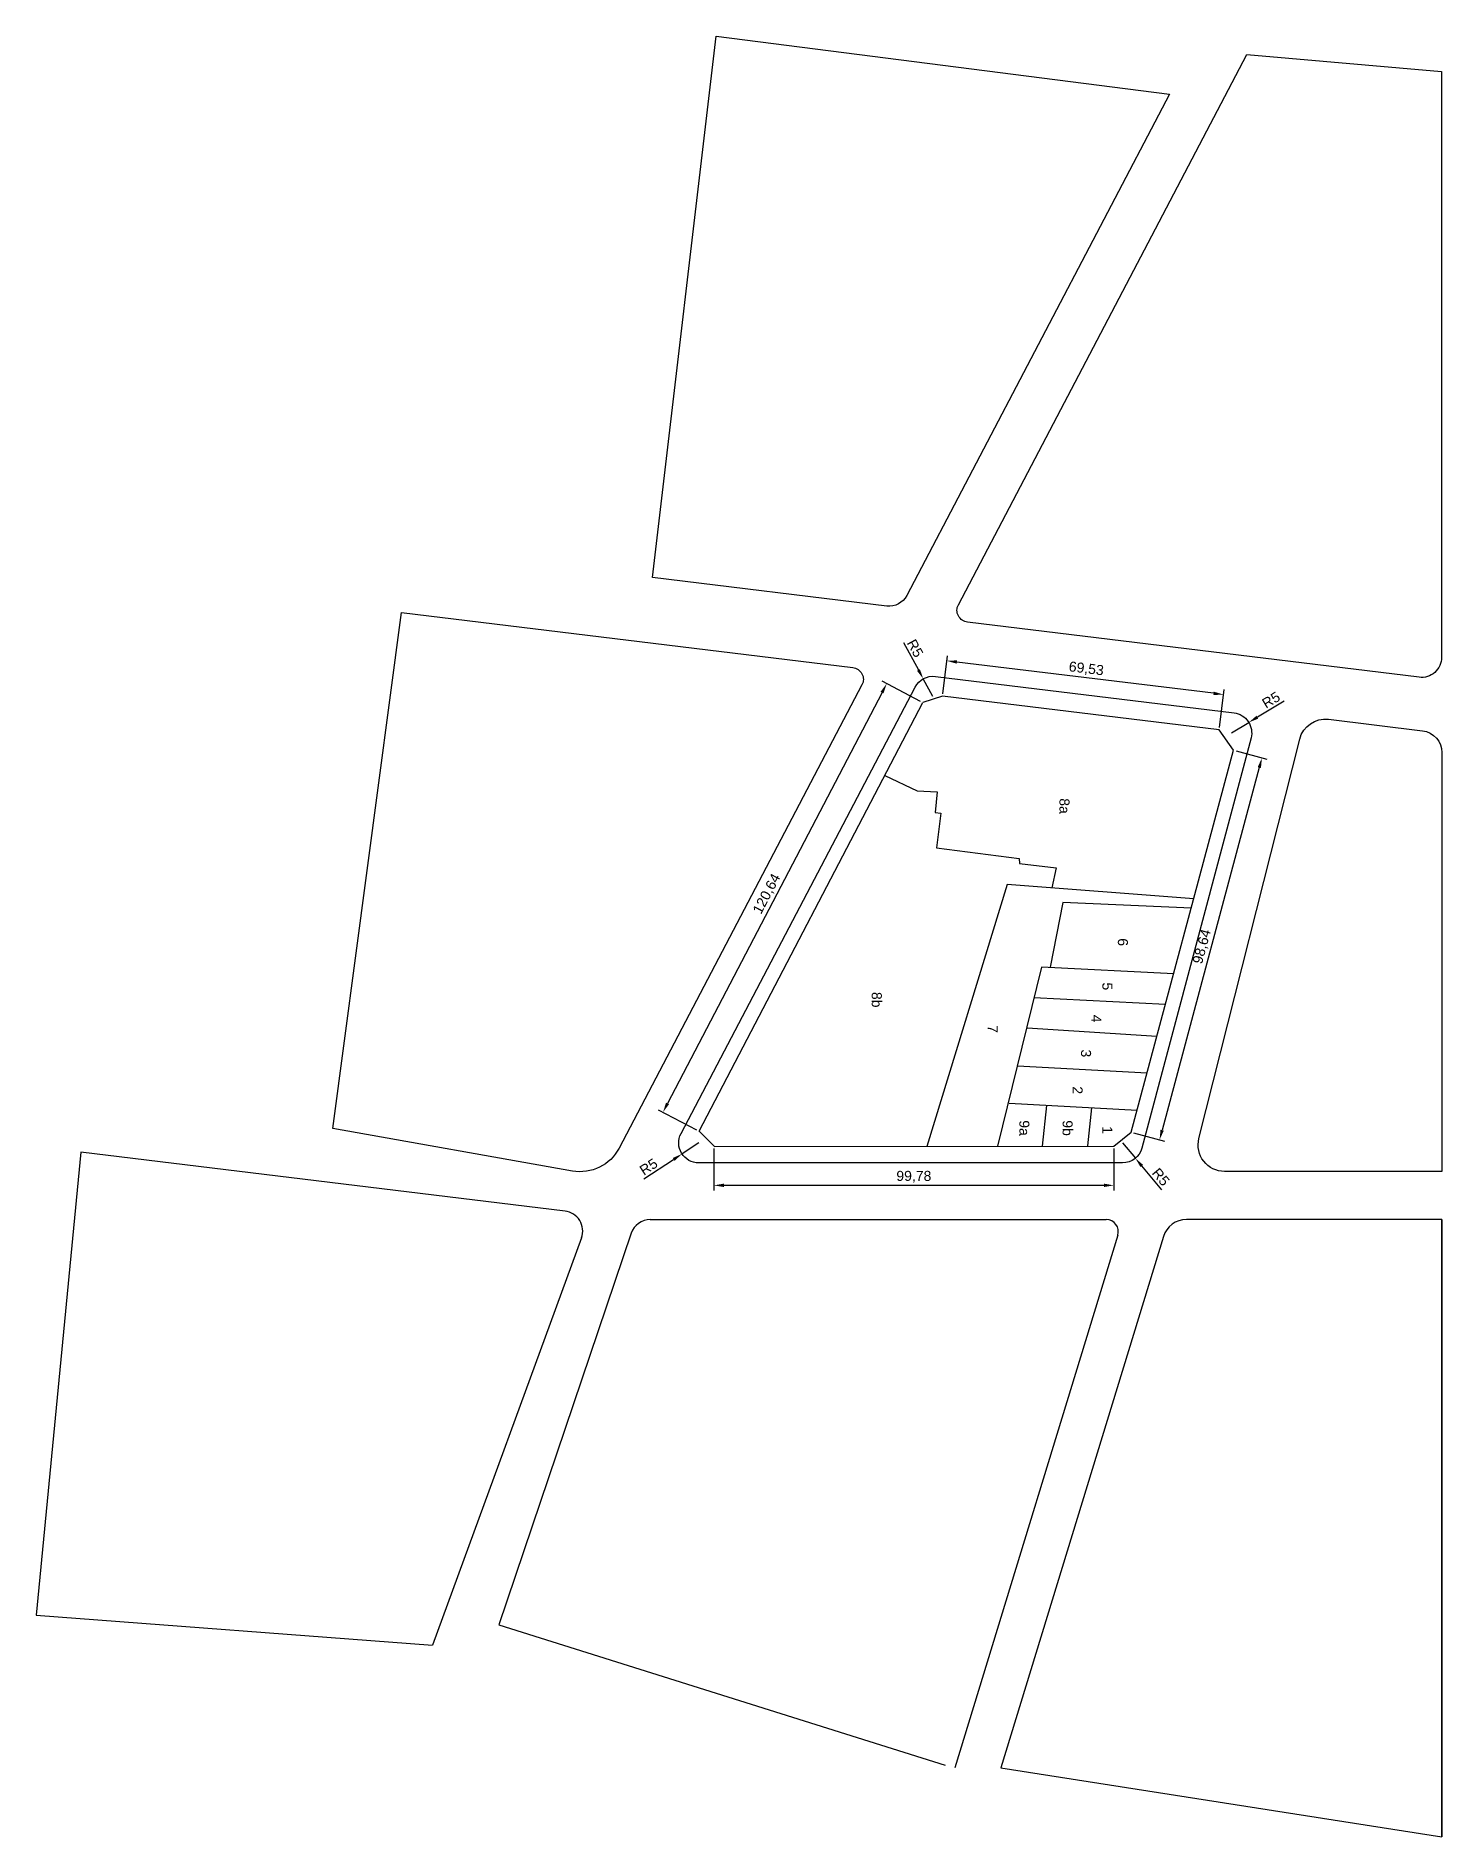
# Model space of a CAD drawing. Header units: millimetres. Extents: x 372945 to 373296, y 6171512 to 6171962.
import ezdxf

# ---------------------------------------------------------------- set-up
doc = ezdxf.new("R2010")
doc.units = ezdxf.units.MM
doc.styles.get("Standard").update_dxf_attribs({"font": 'arial.ttf'})
doc.dimstyles.new('ISO-25', dxfattribs={"dimtxt": 2.5, "dimasz": 2.5, "dimexe": 1.25, "dimexo": 0.625, "dimtad": 1, "dimtxsty": 'Standard', "dimcen": 2.5, "dimadec": 0, "dimazin": 0, "dimtfac": 1, "dimtmove": 0, "dimatfit": 3, "dimfxl": 1, "dimarcsym": 0})

# ---------------------------------------------------------------- blocks, each defined once
blk = doc.blocks.new('*D1')
at = {"color": 0, "lineweight": -2, "transparency": 16777216}
for p, q in [((373216.07, 6171685.49), (373219.28, 6171681.65)), ((373225.87, 6171673.74), (373220.88, 6171679.73))]:
    blk.add_line(p, q, dxfattribs=at)
at = {"color": 0, "transparency": 16777216}
blk.add_solid([(373221.2, 6171680), (373220.56, 6171679.46), (373219.28, 6171681.65)], dxfattribs=at)
at = {"layer": 'Defpoints', "color": 0, "transparency": 16777216}
for p in [(373216.07, 6171685.49), (373219.28, 6171681.65)]:
    blk.add_point(p, dxfattribs=at)
at = {"color": 0, "transparency": 16777216, "insert": (373225.63, 6171676.99), "char_height": 2.5, "attachment_point": 5, "rotation": 309.8354}
blk.add_mtext('R5', dxfattribs=at)
blk = doc.blocks.new('*D2')
at = {"color": 0, "lineweight": -2, "transparency": 16777216}
for p, q in [((373110.37, 6171685.49), (373106.2, 6171682.74)), ((373096.69, 6171676.49), (373104.11, 6171681.37))]:
    blk.add_line(p, q, dxfattribs=at)
at = {"color": 0, "transparency": 16777216}
blk.add_solid([(373103.88, 6171681.72), (373104.33, 6171681.02), (373106.2, 6171682.74)], dxfattribs=at)
at = {"layer": 'Defpoints', "color": 0, "transparency": 16777216}
for p in [(373106.2, 6171682.74), (373110.37, 6171685.49)]:
    blk.add_point(p, dxfattribs=at)
at = {"color": 0, "transparency": 16777216, "insert": (373097.86, 6171679.53), "char_height": 2.5, "attachment_point": 5, "rotation": 33.3157}
blk.add_mtext('R5', dxfattribs=at)
blk = doc.blocks.new('*D3')
at = {"color": 0, "lineweight": -2, "transparency": 16777216}
for p, q in [((373161.41, 6171810.28), (373165.17, 6171803.45)), ((373168.79, 6171796.88), (373166.37, 6171801.26))]:
    blk.add_line(p, q, dxfattribs=at)
at = {"color": 0, "transparency": 16777216}
blk.add_solid([(373165.53, 6171803.65), (373164.8, 6171803.25), (373166.37, 6171801.26)], dxfattribs=at)
at = {"layer": 'Defpoints', "color": 0, "transparency": 16777216}
for p in [(373166.37, 6171801.26), (373168.79, 6171796.88)]:
    blk.add_point(p, dxfattribs=at)
at = {"color": 0, "transparency": 16777216, "insert": (373164.35, 6171808.87), "char_height": 2.5, "attachment_point": 5, "rotation": 298.8229}
blk.add_mtext('R5', dxfattribs=at)
blk = doc.blocks.new('*D4')
at = {"color": 0, "lineweight": -2, "transparency": 16777216}
for p, q in [((373256.38, 6171795.71), (373249.71, 6171791.67)), ((373243.29, 6171787.79), (373247.57, 6171790.38))]:
    blk.add_line(p, q, dxfattribs=at)
at = {"color": 0, "transparency": 16777216}
blk.add_solid([(373249.49, 6171792.03), (373249.92, 6171791.32), (373247.57, 6171790.38)], dxfattribs=at)
at = {"layer": 'Defpoints', "color": 0, "transparency": 16777216}
for p in [(373247.57, 6171790.38), (373243.29, 6171787.79)]:
    blk.add_point(p, dxfattribs=at)
at = {"color": 0, "transparency": 16777216, "insert": (373253.13, 6171795.96), "char_height": 2.5, "attachment_point": 5, "rotation": 31.1806}
blk.add_mtext('R5', dxfattribs=at)
blk = doc.blocks.new('*D8')
at = {"color": 0, "lineweight": -2, "transparency": 16777216}
for p, q in [((373244.39, 6171783.25), (373252.05, 6171781.2)), ((373250.19, 6171779.11), (373225.96, 6171688.66)), ((373218.85, 6171687.97), (373226.52, 6171685.92))]:
    blk.add_line(p, q, dxfattribs=at)
at = {"color": 0, "transparency": 16777216}
for points in [[(373249.79, 6171779.22), (373250.6, 6171779), (373250.84, 6171781.52)], [(373225.55, 6171688.77), (373226.36, 6171688.55), (373225.31, 6171686.24)]]:
    blk.add_solid(points, dxfattribs=at)
at = {"layer": 'Defpoints', "color": 0, "transparency": 16777216}
for p in [(373243.78, 6171783.41), (373218.25, 6171688.14), (373225.31, 6171686.24)]:
    blk.add_point(p, dxfattribs=at)
at = {"color": 0, "transparency": 16777216, "insert": (373236.02, 6171734.43), "char_height": 2.5, "attachment_point": 5, "rotation": 74.9985}
blk.add_mtext('98,64', dxfattribs=at)
blk = doc.blocks.new('*D9')
at = {"color": 0, "lineweight": -2, "transparency": 16777216}
for p, q in [((373171.25, 6171797.54), (373172.4, 6171806.98)), ((373238.79, 6171797.63), (373174.73, 6171805.44)), ((373240.27, 6171789.13), (373241.42, 6171798.56))]:
    blk.add_line(p, q, dxfattribs=at)
at = {"color": 0, "transparency": 16777216}
for points in [[(373174.79, 6171805.85), (373174.68, 6171805.03), (373172.25, 6171805.74)], [(373238.84, 6171798.04), (373238.74, 6171797.21), (373241.27, 6171797.32)]]:
    blk.add_solid(points, dxfattribs=at)
at = {"layer": 'Defpoints', "color": 0, "transparency": 16777216}
for p in [(373172.25, 6171805.74), (373171.18, 6171796.92), (373240.2, 6171788.5)]:
    blk.add_point(p, dxfattribs=at)
at = {"color": 0, "transparency": 16777216, "insert": (373207.02, 6171803.64), "char_height": 2.5, "attachment_point": 5, "rotation": 353.0462}
blk.add_mtext('69,53', dxfattribs=at)
blk = doc.blocks.new('*D10')
at = {"color": 0, "lineweight": -2, "transparency": 16777216}
for p, q in [((373114.13, 6171684.09), (373114.13, 6171673.65)), ((373213.91, 6171684.09), (373213.91, 6171673.65)), ((373211.41, 6171674.9), (373116.63, 6171674.9))]:
    blk.add_line(p, q, dxfattribs=at)
at = {"color": 0, "transparency": 16777216}
for points in [[(373116.63, 6171675.32), (373116.63, 6171674.48), (373114.13, 6171674.9)], [(373211.41, 6171675.32), (373211.41, 6171674.48), (373213.91, 6171674.9)]]:
    blk.add_solid(points, dxfattribs=at)
at = {"layer": 'Defpoints', "color": 0, "transparency": 16777216}
for p in [(373114.13, 6171684.71), (373213.91, 6171684.71), (373114.13, 6171674.9)]:
    blk.add_point(p, dxfattribs=at)
at = {"color": 0, "transparency": 16777216, "insert": (373164.02, 6171677.03), "char_height": 2.5, "attachment_point": 5}
blk.add_mtext('99,78', dxfattribs=at)
blk = doc.blocks.new('*D11')
at = {"color": 0, "lineweight": -2, "transparency": 16777216}
for p, q in [((373165.72, 6171795.63), (373156.14, 6171800.63)), ((373156.09, 6171797.84), (373102.58, 6171695.32)), ((373109.9, 6171688.68), (373100.32, 6171693.68))]:
    blk.add_line(p, q, dxfattribs=at)
at = {"color": 0, "transparency": 16777216}
for points in [[(373155.72, 6171798.03), (373156.46, 6171797.64), (373157.25, 6171800.05)], [(373102.21, 6171695.51), (373102.95, 6171695.13), (373101.43, 6171693.1)]]:
    blk.add_solid(points, dxfattribs=at)
at = {"layer": 'Defpoints', "color": 0, "transparency": 16777216}
for p in [(373166.28, 6171795.34), (373101.43, 6171693.1), (373110.46, 6171688.39)]:
    blk.add_point(p, dxfattribs=at)
at = {"color": 0, "transparency": 16777216, "insert": (373127.45, 6171747.56), "char_height": 2.5, "attachment_point": 5, "rotation": 62.439}
blk.add_mtext('120,64', dxfattribs=at)

msp = doc.modelspace()

# ---------------------------------------------------------------- linework, layer by layer
for p, q in [((373110.457, 6171688.391), (373166.277, 6171795.341)), ((373171.177, 6171796.923), (373166.277, 6171795.341)), ((373240.196, 6171788.505), (373171.177, 6171796.923)), ((373243.783, 6171783.414), (373240.196, 6171788.505)), ((373218.251, 6171688.136), (373243.783, 6171783.414)), ((373156.753, 6171777.094), (373164.823, 6171773.322)), ((373164.823, 6171773.322), (373169.856, 6171773.072)), ((373169.856, 6171773.072), (373169.325, 6171767.863)), ((373169.325, 6171767.863), (373170.76, 6171767.704)), ((373170.76, 6171767.704), (373169.681, 6171759.125)), ((373169.681, 6171759.125), (373190.308, 6171756.4)), ((373190.308, 6171756.4), (373190.346, 6171755.175)), ((373190.346, 6171755.175), (373199.531, 6171754.073)), ((373187.299, 6171749.932), (373167.293, 6171684.628)), ((373233.855, 6171746.363), (373187.299, 6171749.932)), ((373199.531, 6171754.073), (373198.468, 6171749.076)), ((373201.168, 6171745.425), (373198.039, 6171729.301)), ((373233.235, 6171744.05), (373201.168, 6171745.425)), ((373195.858, 6171729.303), (373184.866, 6171684.666)), ((373228.853, 6171727.7), (373195.858, 6171729.303)), ((373226.802, 6171720.045), (373193.971, 6171721.64)), ((373224.663, 6171712.064), (373192.312, 6171714.094)), ((373222.206, 6171702.895), (373189.914, 6171704.616)), ((373219.71, 6171693.579), (373187.756, 6171695.309)), ((373197.096, 6171694.803), (373196.02, 6171684.685)), ((373208.311, 6171694.196), (373207.306, 6171684.745)), ((373114.288, 6171684.551), (373110.457, 6171688.391)), ((373213.909, 6171684.714), (373218.251, 6171688.136)), ((372956.209, 6171683.145), (372945.06, 6171567.682)), ((373077.017, 6171668.481), (372956.209, 6171683.145)), ((373114.288, 6171684.551), (373213.909, 6171684.714)), ((373098.281, 6171666.354), (373212.018, 6171666.354)), ((373295.754, 6171666.354), (373295.754, 6171512.354)), ((373081.11, 6171661.8), (373043.941, 6171560.19)), ((373093.544, 6171662.955), (373060.524, 6171565.273)), ((373214.886, 6171662.476), (373174.213, 6171529.569)), ((372945.06, 6171567.682), (373043.941, 6171560.19)), ((373060.524, 6171565.273), (373171.859, 6171530.308)), ((373185.707, 6171529.614), (373295.754, 6171512.354))]:
    msp.add_line(p, q)
for points in [[(373227.781, 6171947.097), (373162.279, 6171822.045, -0.3119578), (373157.245, 6171819.402), (373098.862, 6171826.517), (373114.707, 6171961.591), (373227.781, 6171947.097)], [(373295.637, 6171952.716), (373295.637, 6171806.596, -0.450195), (373290.032, 6171801.632), (373177.417, 6171815.356, -0.5245914), (373175.123, 6171819.728), (373247.114, 6171957.009), (373295.637, 6171952.716)], [(373295.754, 6171666.354), (373231.993, 6171666.354, 0.3296744), (373226.255, 6171662.11), (373185.707, 6171529.614), (373295.754, 6171512.354), (373295.754, 6171666.354)]]:
    msp.add_lwpolyline(points, format="xyb")
for points in [[(373151.082, 6171799.708), (373090.504, 6171684.19, -0.3268662), (373078.838, 6171678.469), (373019.125, 6171689.079), (373036.263, 6171817.792), (373148.788, 6171804.079, -0.5245914)], [(373248.124, 6171786.504), (373220.905, 6171684.203, -0.3399439), (373216.073, 6171680.489), (373110.373, 6171680.489, -0.5638886), (373105.945, 6171687.811), (373164.357, 6171799.199, -0.3118537), (373169.391, 6171801.84), (373243.897, 6171792.753, -0.4554398)], [(373295.754, 6171782.832), (373295.754, 6171678.354), (373241.526, 6171678.354, -0.4885881), (373235.126, 6171686.568), (373260.263, 6171786.213, -0.3778177), (373267.461, 6171791.15), (373290.919, 6171788.291, -0.3791249)]]:
    msp.add_lwpolyline(points, format="xyb", close=True)
for centre, radius, start, end in [((373076.414, 6171663.518), 5, 339.90738, 83.07932), ((373098.281, 6171661.354), 5, 90, 161.3228), ((373212.018, 6171663.354), 3, 342.98427, 90)]:
    msp.add_arc(centre, radius, start, end)

# ---------------------------------------------------------------- texts
at = {"char_height": 2.5, "attachment_point": 1, "rotation": 270}
for s, insert in [('8a', (373202.845, 6171771.454)), ('6', (373217.413, 6171736.527)), ('8b', (373156.029, 6171723.14)), ('5', (373213.548, 6171725.506)), ('7', (373184.962, 6171714.851)), ('4', (373210.777, 6171717.479)), ('3', (373208.224, 6171708.794)), ('2', (373206.11, 6171699.598)), ('9a', (373192.838, 6171691.132)), ('9b', (373203.63, 6171691.132)), ('1', (373213.548, 6171689.673))]:
    msp.add_mtext_dynamic_manual_height_columns(s, width=3.0652, gutter_width=12.5, heights=[0], dxfattribs=dict(at, insert=insert))

# ---------------------------------------------------------------- dimensions: what is measured, and where the dimension line sits
for center, mpoint, picture, middle in [((373168.786, 6171796.877), (373166.375, 6171801.257), '*D3', (373164.348, 6171808.874)), ((373243.292, 6171787.79), (373247.57, 6171790.378), '*D4', (373253.133, 6171795.961)), ((373216.073, 6171685.489), (373219.276, 6171681.649), '*D1', (373225.633, 6171676.99))]:
    dim = msp.add_radius_dim(center=center, mpoint=mpoint, dimstyle='ISO-25')
    dim.commit()
    dim.dimension.update_dxf_attribs({"geometry": picture, "text_midpoint": middle})
for p1, p2, distance, picture, middle in [((373240.196, 6171788.505), (373171.177, 6171796.923), -8.884, '*D9', (373207.02, 6171803.644)), ((373166.277, 6171795.341), (373110.457, 6171688.391), -10.186, '*D11', (373127.451, 6171747.563)), ((373243.783, 6171783.414), (373218.251, 6171688.136), 7.307, '*D8', (373236.02, 6171734.435))]:
    dim = msp.add_aligned_dim(p1=p1, p2=p2, distance=distance, dimstyle='ISO-25')
    dim.commit()
    dim.dimension.update_dxf_attribs({"geometry": picture, "text_midpoint": middle})
dim = msp.add_radius_dim(center=(373110.373, 6171685.489), mpoint=(373106.195, 6171682.743), dimstyle='ISO-25')
dim.commit()
dim.dimension.update_dxf_attribs({"geometry": '*D2', "text_midpoint": (373098.902, 6171677.949), "dimtype": 164})
dim = msp.add_linear_dim(base=(373114.126, 6171674.9), p1=(373213.909, 6171684.714), p2=(373114.126, 6171684.714), dimstyle='ISO-25')
dim.commit()
dim.dimension.update_dxf_attribs({"geometry": '*D10', "text_midpoint": (373164.017, 6171677.027)})

doc.saveas('drawing.dxf')
